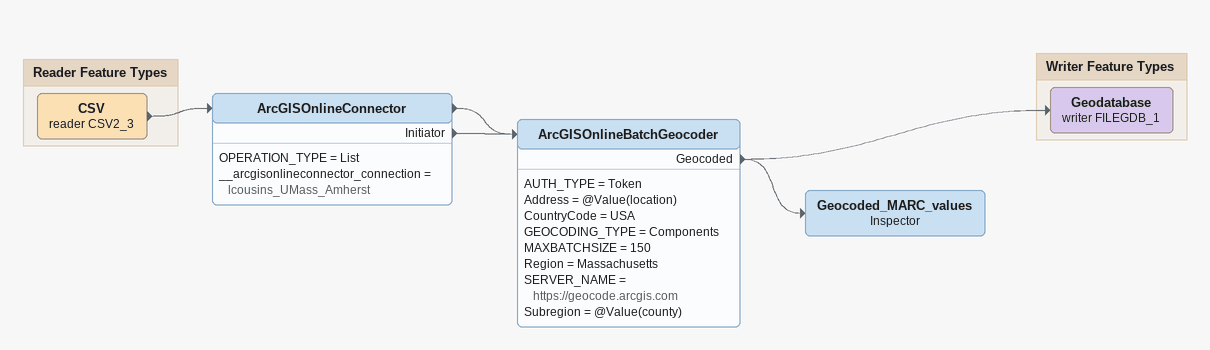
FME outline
ArcGISOnlineConnector
    OPERATION_TYPE = List
    __arcgisonlineconnector_connection = lcousins_UMass_Amherst
    -> ArcGISOnlineBatchGeocoder
    Initiator -> ArcGISOnlineBatchGeocoder
ArcGISOnlineBatchGeocoder
    AUTH_TYPE = Token
    Address = @Value(location)
    CountryCode = USA
    GEOCODING_TYPE = Components
    MAXBATCHSIZE = 150
    Region = Massachusetts
    SERVER_NAME = https://geocode.arcgis.com
    Subregion = @Value(county)
    Geocoded -> Geodatabase (writer FILEGDB_1)
    Geocoded -> Geocoded_MARC_values
Geocoded_MARC_values: Inspector

Bookmark: Reader Feature Types
CSV (reader CSV2_3)
    -> ArcGISOnlineConnector

Bookmark: Writer Feature Types
Geodatabase (writer FILEGDB_1)
